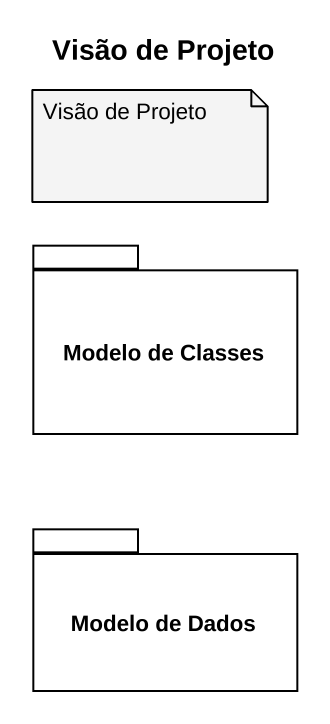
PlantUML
@startuml
title Visão de Projeto
package "Modelo de Classes" as Modelo_de_Classes {
}
package "Modelo de Dados" as Modelo_de_Dados {
}
note as N1
  Visão de Projeto
end note
@enduml
